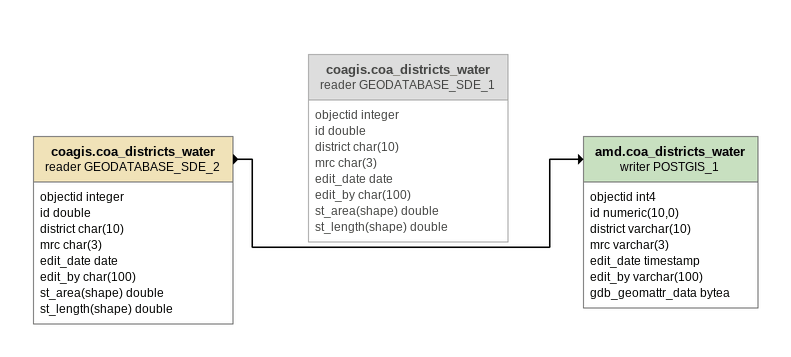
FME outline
coagis.coa_districts_water (reader GEODATABASE_SDE_2)
    attributes: objectid integer, id double, district char(10), mrc char(3), edit_date date, edit_by char(100), st_area(shape) double, st_length(shape) double
    -> amd.coa_districts_water (writer POSTGIS_1)
amd.coa_districts_water (writer POSTGIS_1)
    attributes: objectid int4, id numeric(10,0), district varchar(10), mrc varchar(3), edit_date timestamp, edit_by varchar(100), gdb_geomattr_data bytea
coagis.coa_districts_water (reader GEODATABASE_SDE_1) [off]
    attributes: objectid integer, id double, district char(10), mrc char(3), edit_date date, edit_by char(100), st_area(shape) double, st_length(shape) double
